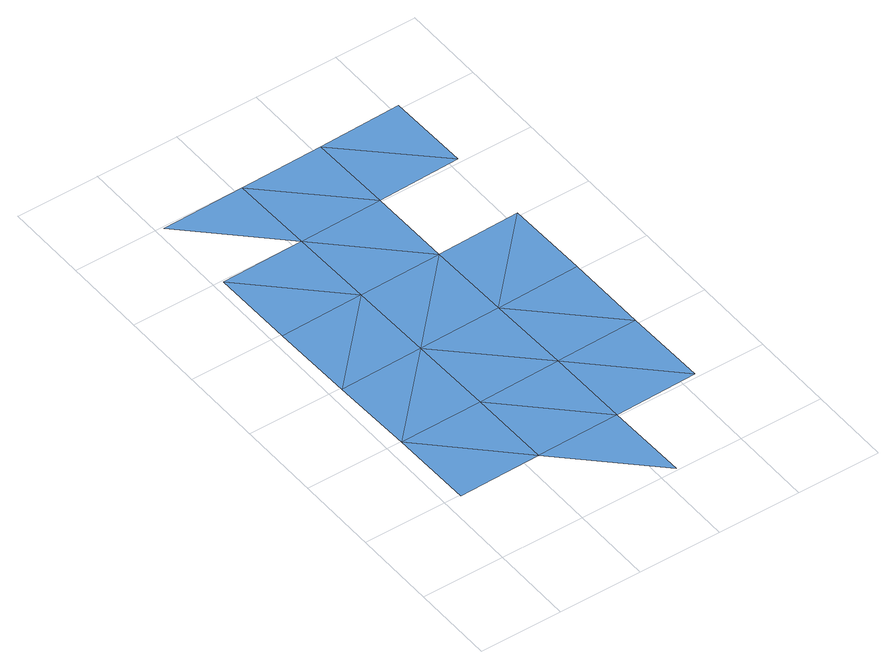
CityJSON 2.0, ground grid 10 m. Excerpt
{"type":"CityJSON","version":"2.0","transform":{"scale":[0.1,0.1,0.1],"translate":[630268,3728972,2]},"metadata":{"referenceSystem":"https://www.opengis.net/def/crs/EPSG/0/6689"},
"CityObjects":{
"waterbody1":{"type":"WaterBody","attributes":{"name":"福岡県津波浸水想定図","class":"1140","function":"2","WaterBodyTsunamiRiskAttribute.description":"1","WaterBodyTsunamiRiskAttribute.rank":"2"},"geometry":[{"type":"MultiSurface","lod":"1","boundaries":[[[0,1,2]],[[2,3,4]],[[5,3,2]],[[2,1,5]],[[4,6,7]],[[6,8,7]],[[9,10,1]],[[4,3,6]],[[5,1,10]],[[11,3,5]],[[12,8,6]],[[5,10,11]],[[13,14,12]],[[3,11,15]],[[11,10,16]],[[16,17,11]]]}]},
"waterbody2":{"type":"WaterBody","attributes":{"name":"福岡県津波浸水想定図","class":"1140","function":"2","WaterBodyTsunamiRiskAttribute.description":"1","WaterBodyTsunamiRiskAttribute.rank":"1"},"geometry":[{"type":"MultiSurface","lod":"1","boundaries":[[[18,12,6]],[[6,3,18]],[[18,3,15]],[[19,13,12]],[[17,15,11]],[[19,12,18]],[[19,20,13]],[[21,22,15]],[[21,15,17]],[[18,15,22]],[[19,23,20]],[[20,23,24]]]}]}
},
"vertices":[
[19,98,2],[118,100,2],[17,198,2],[115,300,1],[15,298,1],[117,200,1],[113,400,1],[13,398,1],[11,498,1],[220,2,2],[218,102,2],[217,202,2],[111,500,1],[109,600,1],[9,598,1],[215,302,1],[318,104,2],[316,204,2],
[213,402,1],[211,502,1],[209,602,1],[315,304,2],[313,404,2],[311,504,2],[309,604,2]
]}
